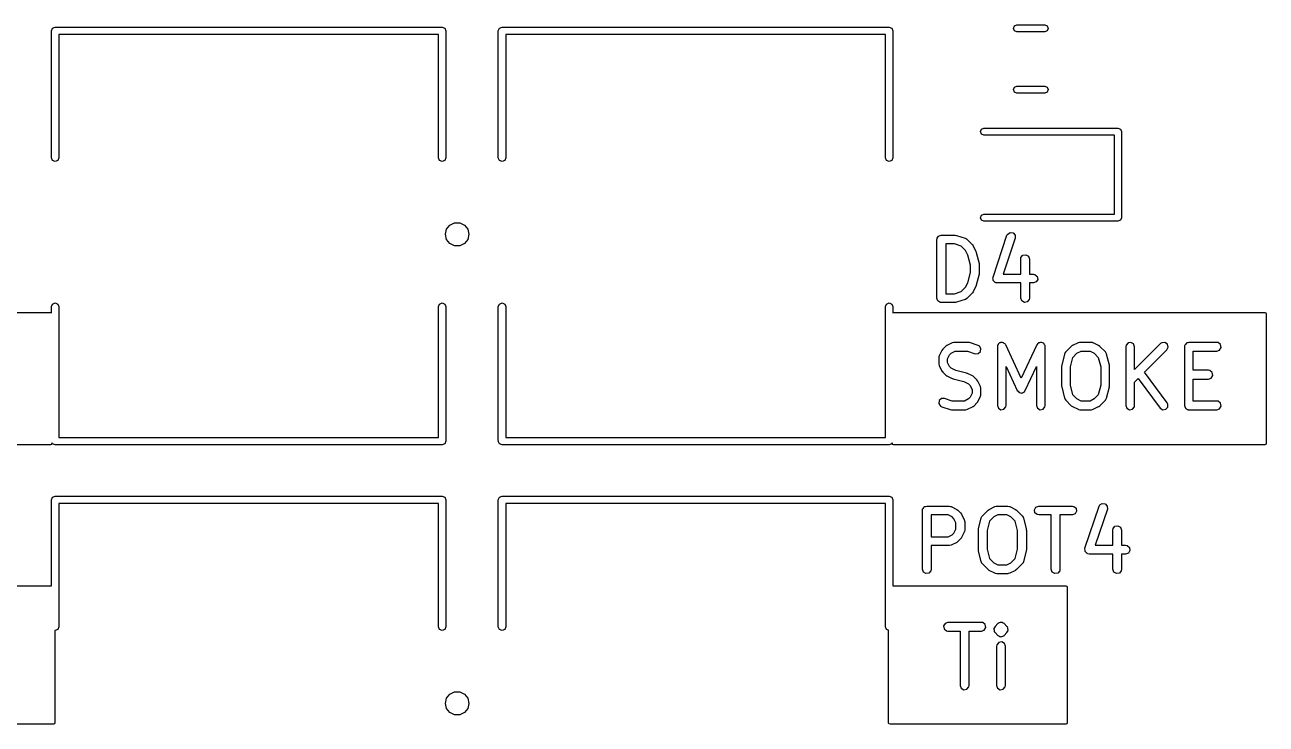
# Model space of a CAD drawing. Extents: x 111.7 to 186.3, y -145.9 to -70.4.
# Drawn here: x 162.81 to 183.97, y -134.72 to -122.79 of the extents above; entities that cross this region are included whole.
import ezdxf

# ---------------------------------------------------------------- set-up
doc = ezdxf.new("R2010")
doc.units = 0
doc.layers.add('BLACK', color=7, linetype='CONTINUOUS')

msp = doc.modelspace()

# ---------------------------------------------------------------- linework, layer by layer
at = {"layer": 'BLACK', "linetype": 'CONTINUOUS'}
for p, q in [((163.26, -122.895), (163.279, -122.85)), ((163.26, -125.06), (163.26, -122.895)), ((163.279, -122.85), (163.324, -122.831)), ((163.324, -122.831), (169.924, -122.831)), ((169.861, -122.959), (163.387, -122.959)), ((163.387, -122.959), (163.387, -125.06)), ((169.861, -125.06), (169.861, -122.959)), ((169.924, -122.831), (169.969, -122.85)), ((169.969, -122.85), (169.987, -122.895)), ((169.987, -122.895), (169.987, -125.06)), ((170.88, -122.895), (170.899, -122.85)), ((170.88, -125.06), (170.88, -122.895)), ((170.899, -122.85), (170.944, -122.832)), ((170.944, -122.832), (177.544, -122.832)), ((177.48, -122.959), (171.007, -122.959)), ((171.007, -122.959), (171.007, -125.06)), ((177.48, -125.06), (177.48, -122.959)), ((177.544, -122.832), (177.589, -122.85)), ((177.589, -122.85), (177.607, -122.895)), ((177.607, -122.895), (177.607, -125.06)), ((179.662, -122.853), (179.679, -122.81)), ((179.679, -122.895), (179.662, -122.853)), ((179.679, -122.81), (179.722, -122.793)), ((179.722, -122.913), (179.679, -122.895)), ((179.722, -122.793), (180.196, -122.793)), ((180.196, -122.913), (179.722, -122.913)), ((180.196, -122.793), (180.239, -122.81)), ((180.239, -122.895), (180.196, -122.913)), ((180.239, -122.81), (180.256, -122.853)), ((180.256, -122.853), (180.239, -122.895)), ((179.662, -123.898), (179.679, -123.855)), ((179.679, -123.94), (179.662, -123.898)), ((179.679, -123.855), (179.722, -123.838)), ((179.722, -123.958), (179.679, -123.94)), ((179.722, -123.838), (180.196, -123.838)), ((180.196, -123.958), (179.722, -123.958)), ((180.196, -123.838), (180.239, -123.855)), ((180.239, -123.94), (180.196, -123.958)), ((180.239, -123.855), (180.256, -123.898)), ((180.256, -123.898), (180.239, -123.94)), ((179.099, -124.614), (179.117, -124.572)), ((179.117, -124.656), (179.099, -124.614)), ((179.117, -124.572), (179.159, -124.554)), ((179.159, -124.554), (181.444, -124.554)), ((181.444, -124.554), (181.486, -124.572)), ((181.486, -124.572), (181.504, -124.614)), ((181.504, -124.614), (181.504, -126.084)), ((179.159, -124.674), (179.117, -124.656)), ((181.384, -124.674), (179.159, -124.674)), ((181.384, -126.024), (181.384, -124.674)), ((163.279, -125.105), (163.26, -125.06)), ((163.387, -125.06), (163.369, -125.105)), ((169.879, -125.105), (169.861, -125.06)), ((169.987, -125.06), (169.969, -125.105)), ((170.899, -125.105), (170.88, -125.06)), ((171.007, -125.06), (170.989, -125.105)), ((177.499, -125.105), (177.48, -125.06)), ((177.607, -125.06), (177.589, -125.105)), ((163.324, -125.123), (163.279, -125.105)), ((163.369, -125.105), (163.324, -125.123)), ((169.924, -125.123), (169.879, -125.105)), ((169.969, -125.105), (169.924, -125.123)), ((170.944, -125.124), (170.899, -125.105)), ((170.989, -125.105), (170.944, -125.124)), ((177.544, -125.124), (177.499, -125.105)), ((177.589, -125.105), (177.544, -125.124)), ((179.099, -126.084), (179.117, -126.042)), ((179.117, -126.126), (179.099, -126.084)), ((179.117, -126.042), (179.159, -126.024)), ((179.159, -126.144), (179.117, -126.126)), ((179.159, -126.024), (181.384, -126.024)), ((181.486, -126.126), (181.444, -126.144)), ((181.504, -126.084), (181.486, -126.126)), ((169.98, -126.365), (170, -126.278)), ((170, -126.278), (170.055, -126.209)), ((170.055, -126.209), (170.135, -126.17)), ((170.135, -126.17), (170.225, -126.17)), ((170.225, -126.17), (170.305, -126.209)), ((170.305, -126.209), (170.36, -126.278)), ((170.36, -126.278), (170.38, -126.365)), ((181.444, -126.144), (179.159, -126.144)), ((179.565, -126.361), (179.609, -126.334)), ((179.609, -126.334), (179.66, -126.341)), ((179.66, -126.341), (179.694, -126.38)), ((170, -126.452), (169.98, -126.365)), ((170.055, -126.521), (170, -126.452)), ((170.135, -126.56), (170.055, -126.521)), ((170.225, -126.56), (170.135, -126.56)), ((170.305, -126.521), (170.225, -126.56)), ((170.36, -126.452), (170.305, -126.521)), ((170.38, -126.365), (170.36, -126.452)), ((178.358, -126.455), (178.36, -126.445)), ((178.358, -127.455), (178.358, -126.455)), ((178.36, -126.442), (178.361, -126.439)), ((178.36, -126.445), (178.36, -126.442)), ((178.361, -126.439), (178.363, -126.429)), ((178.363, -126.429), (178.375, -126.414)), ((178.375, -126.414), (178.385, -126.397)), ((178.385, -126.397), (178.392, -126.395)), ((178.392, -126.395), (178.396, -126.39)), ((178.396, -126.39), (178.415, -126.386)), ((178.415, -126.386), (178.433, -126.38)), ((178.433, -126.38), (178.671, -126.38)), ((178.659, -126.53), (178.508, -126.53)), ((178.508, -126.53), (178.508, -127.38)), ((178.774, -126.568), (178.659, -126.53)), ((178.671, -126.38), (178.694, -126.384)), ((178.694, -126.384), (178.695, -126.384)), ((178.695, -126.384), (178.838, -126.431)), ((178.838, -126.431), (178.861, -126.444)), ((178.861, -126.444), (178.863, -126.448)), ((178.863, -126.448), (178.867, -126.449)), ((178.867, -126.449), (178.963, -126.545)), ((178.963, -126.545), (178.975, -126.563)), ((179.315, -127.098), (179.553, -126.383)), ((179.695, -126.431), (179.49, -127.046)), ((179.553, -126.383), (179.565, -126.361)), ((179.694, -126.38), (179.695, -126.431)), ((178.848, -126.642), (178.774, -126.568)), ((178.886, -126.719), (178.848, -126.642)), ((178.93, -126.893), (178.886, -126.719)), ((178.975, -126.563), (178.977, -126.564)), ((178.977, -126.564), (179.024, -126.659)), ((179.024, -126.659), (179.028, -126.672)), ((179.028, -126.672), (179.03, -126.675)), ((179.03, -126.675), (179.078, -126.865)), ((179.787, -126.788), (179.791, -126.762)), ((179.791, -126.762), (179.824, -126.723)), ((179.824, -126.723), (179.875, -126.714)), ((179.875, -126.714), (179.919, -126.74)), ((179.919, -126.74), (179.937, -126.788)), ((178.93, -127.017), (178.93, -126.893)), ((179.078, -126.865), (179.079, -126.88)), ((179.079, -126.88), (179.08, -126.883)), ((179.08, -126.883), (179.08, -127.026)), ((179.787, -127.046), (179.787, -126.788)), ((179.937, -126.788), (179.937, -127.046)), ((178.848, -127.268), (178.886, -127.191)), ((178.886, -127.191), (178.93, -127.017)), ((179.078, -127.044), (179.03, -127.235)), ((179.08, -127.026), (179.077, -127.041)), ((179.077, -127.041), (179.078, -127.044)), ((179.312, -127.108), (179.315, -127.103)), ((179.315, -127.129), (179.312, -127.108)), ((179.315, -127.103), (179.315, -127.098)), ((179.316, -127.149), (179.315, -127.129)), ((179.32, -127.153), (179.316, -127.149)), ((179.321, -127.159), (179.32, -127.153)), ((179.337, -127.172), (179.321, -127.159)), ((179.35, -127.187), (179.337, -127.172)), ((179.356, -127.188), (179.35, -127.187)), ((179.36, -127.192), (179.356, -127.188)), ((179.386, -127.196), (179.36, -127.192)), ((179.49, -127.046), (179.787, -127.046)), ((179.937, -127.046), (180.005, -127.046)), ((180.005, -127.046), (180.03, -127.051)), ((180.053, -127.179), (180.005, -127.196)), ((180.03, -127.051), (180.07, -127.084)), ((180.079, -127.135), (180.053, -127.179)), ((180.07, -127.084), (180.079, -127.135)), ((178.508, -127.38), (178.659, -127.38)), ((178.659, -127.38), (178.774, -127.342)), ((178.774, -127.342), (178.848, -127.268)), ((178.963, -127.365), (178.867, -127.46)), ((178.977, -127.346), (178.963, -127.364)), ((178.963, -127.364), (178.963, -127.365)), ((179.024, -127.25), (178.977, -127.346)), ((179.025, -127.247), (179.024, -127.25)), ((179.03, -127.235), (179.025, -127.247)), ((179.787, -127.196), (179.386, -127.196)), ((179.787, -127.455), (179.787, -127.196)), ((180.005, -127.196), (179.937, -127.196)), ((179.937, -127.196), (179.937, -127.455)), ((163.26, -127.6), (163.279, -127.555)), ((163.26, -127.705), (163.26, -127.6)), ((163.279, -127.555), (163.324, -127.536)), ((163.324, -127.536), (163.369, -127.555)), ((163.369, -127.555), (163.387, -127.6)), ((163.387, -127.6), (163.387, -129.832)), ((169.861, -127.6), (169.879, -127.555)), ((169.861, -129.832), (169.861, -127.6)), ((169.879, -127.555), (169.924, -127.536)), ((169.924, -127.536), (169.969, -127.555)), ((169.969, -127.555), (169.987, -127.6)), ((169.987, -127.6), (169.987, -129.885)), ((170.88, -127.6), (170.899, -127.555)), ((170.88, -129.885), (170.88, -127.6)), ((170.899, -127.555), (170.944, -127.537)), ((170.944, -127.537), (170.989, -127.555)), ((170.989, -127.555), (171.007, -127.6)), ((171.007, -127.6), (171.007, -129.832)), ((177.48, -127.6), (177.499, -127.555)), ((177.48, -129.832), (177.48, -127.6)), ((177.499, -127.555), (177.544, -127.537)), ((177.544, -127.537), (177.589, -127.555)), ((177.589, -127.555), (177.607, -127.6)), ((177.607, -127.6), (177.607, -127.705)), ((178.365, -127.473), (178.358, -127.455)), ((178.368, -127.492), (178.365, -127.473)), ((178.374, -127.497), (178.368, -127.492)), ((178.376, -127.503), (178.374, -127.497)), ((178.393, -127.513), (178.376, -127.503)), ((178.408, -127.525), (178.393, -127.513)), ((178.417, -127.527), (178.408, -127.525)), ((178.42, -127.529), (178.417, -127.527)), ((178.424, -127.528), (178.42, -127.529)), ((178.433, -127.53), (178.424, -127.528)), ((178.671, -127.53), (178.433, -127.53)), ((178.673, -127.529), (178.671, -127.53)), ((178.695, -127.526), (178.673, -127.529)), ((178.838, -127.478), (178.695, -127.526)), ((178.842, -127.476), (178.838, -127.478)), ((178.846, -127.475), (178.842, -127.476)), ((178.867, -127.46), (178.846, -127.475)), ((179.805, -127.503), (179.787, -127.455)), ((179.849, -127.529), (179.805, -127.503)), ((179.899, -127.52), (179.849, -127.529)), ((179.932, -127.48), (179.899, -127.52)), ((179.937, -127.455), (179.932, -127.48)), ((162.611, -127.699), (163.246, -127.699)), ((163.246, -127.699), (163.26, -127.705)), ((177.607, -127.705), (177.622, -127.699)), ((177.622, -127.699), (178.257, -127.699)), ((178.257, -127.699), (178.259, -127.7)), ((178.259, -127.7), (183.31, -127.7)), ((183.31, -127.7), (183.312, -127.699)), ((183.312, -127.699), (183.947, -127.699)), ((183.947, -127.699), (183.964, -127.706)), ((183.964, -127.706), (183.972, -127.724)), ((183.972, -127.724), (183.972, -129.934)), ((178.621, -128.217), (178.526, -128.264)), ((178.646, -128.209), (178.621, -128.217)), ((178.65, -128.21), (178.646, -128.209)), ((178.654, -128.209), (178.65, -128.21)), ((178.892, -128.209), (178.654, -128.209)), ((178.915, -128.213), (178.892, -128.209)), ((178.916, -128.212), (178.915, -128.213)), ((179.059, -128.26), (178.916, -128.212)), ((179.4, -128.25), (179.393, -128.258)), ((179.402, -128.241), (179.4, -128.25)), ((179.416, -128.231), (179.402, -128.241)), ((179.426, -128.219), (179.416, -128.231)), ((179.436, -128.217), (179.426, -128.219)), ((179.444, -128.211), (179.436, -128.217)), ((179.461, -128.213), (179.444, -128.211)), ((179.477, -128.21), (179.461, -128.213)), ((179.486, -128.215), (179.477, -128.21)), ((179.496, -128.216), (179.486, -128.215)), ((179.507, -128.227), (179.496, -128.216)), ((179.521, -128.235), (179.507, -128.227)), ((179.525, -128.245), (179.521, -128.235)), ((179.532, -128.252), (179.525, -128.245)), ((179.797, -128.821), (179.532, -128.252)), ((180.063, -128.252), (179.797, -128.821)), ((180.078, -128.231), (180.063, -128.252)), ((180.087, -128.226), (180.078, -128.231)), ((180.093, -128.219), (180.087, -128.226)), ((180.109, -128.216), (180.093, -128.219)), ((180.124, -128.209), (180.109, -128.216)), ((180.134, -128.211), (180.124, -128.209)), ((180.144, -128.21), (180.134, -128.211)), ((180.158, -128.218), (180.144, -128.21)), ((180.174, -128.222), (180.158, -128.218)), ((180.179, -128.23), (180.174, -128.222)), ((180.188, -128.235), (180.179, -128.23)), ((180.194, -128.251), (180.188, -128.235)), ((180.203, -128.264), (180.194, -128.251)), ((180.764, -128.217), (180.668, -128.264)), ((180.789, -128.209), (180.764, -128.217)), ((180.793, -128.21), (180.789, -128.209)), ((180.797, -128.209), (180.793, -128.21)), ((180.988, -128.209), (180.797, -128.209)), ((181.013, -128.213), (180.988, -128.209)), ((181.017, -128.216), (181.013, -128.213)), ((181.021, -128.217), (181.017, -128.216)), ((181.116, -128.264), (181.021, -128.217)), ((181.617, -128.219), (181.584, -128.258)), ((181.667, -128.21), (181.617, -128.219)), ((181.712, -128.235), (181.667, -128.21)), ((181.729, -128.284), (181.712, -128.235)), ((182.173, -128.231), (181.729, -128.674)), ((182.194, -128.216), (182.173, -128.231)), ((182.245, -128.211), (182.194, -128.216)), ((182.287, -128.241), (182.245, -128.211)), ((182.3, -128.29), (182.287, -128.241)), ((182.596, -128.243), (182.584, -128.258)), ((182.606, -128.226), (182.596, -128.243)), ((182.612, -128.224), (182.606, -128.226)), ((182.617, -128.219), (182.612, -128.224)), ((182.636, -128.215), (182.617, -128.219)), ((182.654, -128.209), (182.636, -128.215)), ((183.131, -128.209), (182.654, -128.209)), ((183.156, -128.213), (183.131, -128.209)), ((183.195, -128.246), (183.156, -128.213)), ((183.204, -128.297), (183.195, -128.246)), ((178.393, -128.448), (178.389, -128.474)), ((178.396, -128.445), (178.393, -128.448)), ((178.397, -128.441), (178.396, -128.445)), ((178.444, -128.345), (178.397, -128.441)), ((178.458, -128.327), (178.444, -128.345)), ((178.506, -128.278), (178.458, -128.326)), ((178.458, -128.326), (178.458, -128.327)), ((178.524, -128.265), (178.506, -128.278)), ((178.526, -128.264), (178.524, -128.265)), ((178.539, -128.492), (178.573, -128.423)), ((178.573, -128.423), (178.604, -128.393)), ((178.604, -128.393), (178.672, -128.359)), ((178.672, -128.359), (178.88, -128.359)), ((178.88, -128.359), (179.012, -128.402)), ((179.012, -128.402), (179.063, -128.401)), ((179.082, -128.272), (179.059, -128.26)), ((179.063, -128.401), (179.101, -128.367)), ((179.109, -128.316), (179.082, -128.272)), ((179.101, -128.367), (179.109, -128.316)), ((179.393, -128.258), (179.389, -128.284)), ((179.389, -128.284), (179.389, -129.284)), ((180.202, -128.274), (180.203, -128.264)), ((180.206, -128.284), (180.202, -128.274)), ((180.206, -129.284), (180.206, -128.284)), ((180.534, -128.408), (180.486, -128.599)), ((180.545, -128.384), (180.534, -128.408)), ((180.551, -128.38), (180.545, -128.384)), ((180.554, -128.373), (180.551, -128.38)), ((180.649, -128.278), (180.554, -128.373)), ((180.634, -128.626), (180.674, -128.465)), ((180.667, -128.265), (180.649, -128.278)), ((180.668, -128.264), (180.667, -128.265)), ((180.674, -128.465), (180.746, -128.393)), ((180.746, -128.393), (180.815, -128.359)), ((180.815, -128.359), (180.97, -128.359)), ((180.97, -128.359), (181.038, -128.393)), ((181.038, -128.393), (181.11, -128.465)), ((181.11, -128.465), (181.151, -128.626)), ((181.134, -128.278), (181.116, -128.264)), ((181.136, -128.278), (181.134, -128.278)), ((181.231, -128.373), (181.136, -128.278)), ((181.246, -128.395), (181.231, -128.373)), ((181.247, -128.402), (181.246, -128.395)), ((181.251, -128.408), (181.247, -128.402)), ((181.299, -128.599), (181.251, -128.408)), ((181.584, -128.258), (181.579, -128.284)), ((181.579, -128.284), (181.579, -129.284)), ((181.729, -128.674), (181.729, -128.284)), ((181.896, -128.719), (182.279, -128.337)), ((182.279, -128.337), (182.3, -128.29)), ((182.581, -128.274), (182.579, -128.284)), ((182.579, -128.284), (182.579, -129.284)), ((182.582, -128.268), (182.58, -128.271)), ((182.58, -128.271), (182.581, -128.274)), ((182.584, -128.258), (182.582, -128.268)), ((182.729, -128.685), (182.729, -128.359)), ((182.729, -128.359), (183.131, -128.359)), ((183.131, -128.359), (183.179, -128.341)), ((183.179, -128.341), (183.204, -128.297)), ((178.389, -128.474), (178.389, -128.569)), ((178.389, -128.569), (178.39, -128.574)), ((178.39, -128.574), (178.389, -128.578)), ((178.389, -128.578), (178.397, -128.603)), ((178.397, -128.603), (178.444, -128.698)), ((178.539, -128.552), (178.539, -128.492)), ((178.573, -128.62), (178.539, -128.552)), ((178.604, -128.651), (178.573, -128.62)), ((178.681, -128.689), (178.604, -128.651)), ((179.539, -129.284), (179.539, -128.622)), ((179.539, -128.622), (179.729, -129.03)), ((179.865, -129.03), (180.056, -128.622)), ((180.056, -128.622), (180.056, -129.284)), ((180.487, -128.602), (180.484, -128.617)), ((180.484, -128.617), (180.484, -128.95)), ((180.486, -128.599), (180.487, -128.602)), ((180.634, -128.941), (180.634, -128.626)), ((181.151, -128.626), (181.151, -128.941)), ((181.3, -128.614), (181.299, -128.599)), ((181.301, -128.617), (181.3, -128.614)), ((181.301, -128.95), (181.301, -128.617)), ((178.444, -128.698), (178.446, -128.699)), ((178.446, -128.699), (178.458, -128.718)), ((178.458, -128.718), (178.506, -128.765)), ((178.506, -128.765), (178.508, -128.766)), ((178.508, -128.766), (178.526, -128.779)), ((178.526, -128.779), (178.621, -128.827)), ((178.621, -128.827), (178.624, -128.827)), ((178.624, -128.827), (178.636, -128.833)), ((178.636, -128.833), (178.819, -128.878)), ((178.863, -128.735), (178.681, -128.689)), ((178.819, -128.878), (178.896, -128.917)), ((178.875, -128.74), (178.863, -128.735)), ((178.878, -128.74), (178.875, -128.74)), ((178.974, -128.788), (178.878, -128.74)), ((178.992, -128.801), (178.974, -128.788)), ((178.993, -128.802), (178.992, -128.801)), ((179.041, -128.85), (178.993, -128.802)), ((179.054, -128.868), (179.041, -128.85)), ((179.055, -128.869), (179.054, -128.868)), ((179.102, -128.964), (179.055, -128.869)), ((181.729, -128.886), (181.789, -128.826)), ((181.729, -129.284), (181.729, -128.886)), ((181.789, -128.826), (182.166, -129.329)), ((182.286, -129.239), (181.896, -128.719)), ((182.988, -128.685), (182.729, -128.685)), ((182.729, -129.209), (182.729, -128.835)), ((182.729, -128.835), (182.988, -128.835)), ((183.013, -128.689), (182.988, -128.685)), ((182.988, -128.835), (183.036, -128.817)), ((183.053, -128.722), (183.013, -128.689)), ((183.036, -128.817), (183.062, -128.773)), ((183.062, -128.773), (183.053, -128.722)), ((178.896, -128.917), (178.926, -128.947)), ((178.926, -128.947), (178.96, -129.016)), ((178.96, -129.075), (178.926, -129.144)), ((178.96, -129.016), (178.96, -129.075)), ((179.11, -128.989), (179.102, -128.964)), ((179.106, -129.119), (179.11, -129.093)), ((179.109, -128.994), (179.11, -128.989)), ((179.11, -128.998), (179.109, -128.994)), ((179.11, -129.093), (179.11, -128.998)), ((179.729, -129.03), (179.743, -129.043)), ((179.743, -129.043), (179.754, -129.059)), ((179.754, -129.059), (179.761, -129.061)), ((179.761, -129.061), (179.766, -129.066)), ((179.766, -129.066), (179.785, -129.068)), ((179.785, -129.068), (179.804, -129.073)), ((179.804, -129.073), (179.81, -129.07)), ((179.81, -129.07), (179.817, -129.07)), ((179.817, -129.07), (179.833, -129.059)), ((179.833, -129.059), (179.85, -129.051)), ((179.85, -129.051), (179.856, -129.043)), ((179.856, -129.043), (179.859, -129.041)), ((179.859, -129.041), (179.86, -129.038)), ((179.86, -129.038), (179.865, -129.03)), ((180.484, -128.95), (180.485, -128.954)), ((180.485, -128.954), (180.486, -128.968)), ((180.486, -128.968), (180.534, -129.159)), ((180.674, -129.102), (180.634, -128.941)), ((181.151, -128.941), (181.11, -129.102)), ((181.251, -129.159), (181.299, -128.968)), ((181.298, -128.965), (181.301, -128.95)), ((181.299, -128.968), (181.298, -128.965)), ((178.398, -129.2), (178.39, -129.251)), ((178.39, -129.251), (178.417, -129.295)), ((178.436, -129.166), (178.398, -129.2)), ((178.417, -129.295), (178.44, -129.307)), ((178.488, -129.165), (178.436, -129.166)), ((178.44, -129.307), (178.583, -129.355)), ((178.619, -129.209), (178.488, -129.165)), ((178.827, -129.209), (178.619, -129.209)), ((178.896, -129.174), (178.827, -129.209)), ((178.878, -129.351), (178.974, -129.303)), ((178.926, -129.144), (178.896, -129.174)), ((178.974, -129.303), (178.975, -129.302)), ((178.975, -129.302), (178.993, -129.289)), ((178.993, -129.289), (179.041, -129.241)), ((179.041, -129.24), (179.055, -129.222)), ((179.041, -129.241), (179.041, -129.24)), ((179.055, -129.222), (179.102, -129.127)), ((179.102, -129.127), (179.103, -129.122)), ((179.103, -129.122), (179.106, -129.119)), ((179.389, -129.284), (179.406, -129.332)), ((179.501, -129.349), (179.534, -129.309)), ((179.534, -129.309), (179.539, -129.284)), ((180.056, -129.284), (180.073, -129.332)), ((180.168, -129.349), (180.201, -129.309)), ((180.201, -129.309), (180.206, -129.284)), ((180.534, -129.159), (180.538, -129.165)), ((180.538, -129.165), (180.539, -129.172)), ((180.539, -129.172), (180.554, -129.194)), ((180.554, -129.194), (180.649, -129.289)), ((180.649, -129.289), (180.65, -129.29)), ((180.65, -129.29), (180.668, -129.303)), ((180.668, -129.303), (180.764, -129.351)), ((180.746, -129.174), (180.674, -129.102)), ((180.815, -129.209), (180.746, -129.174)), ((180.97, -129.209), (180.815, -129.209)), ((181.038, -129.174), (180.97, -129.209)), ((181.021, -129.351), (181.116, -129.303)), ((181.11, -129.102), (181.038, -129.174)), ((181.116, -129.303), (181.118, -129.302)), ((181.118, -129.302), (181.136, -129.289)), ((181.136, -129.289), (181.231, -129.194)), ((181.231, -129.194), (181.234, -129.187)), ((181.234, -129.187), (181.24, -129.183)), ((181.24, -129.183), (181.251, -129.159)), ((181.579, -129.284), (181.597, -129.332)), ((181.692, -129.349), (181.725, -129.309)), ((181.725, -129.309), (181.729, -129.284)), ((182.298, -129.262), (182.286, -129.239)), ((182.295, -129.313), (182.298, -129.262)), ((182.579, -129.284), (182.586, -129.302)), ((182.586, -129.302), (182.589, -129.321)), ((183.131, -129.209), (182.729, -129.209)), ((183.156, -129.213), (183.131, -129.209)), ((183.195, -129.246), (183.156, -129.213)), ((183.179, -129.341), (183.204, -129.297)), ((183.204, -129.297), (183.195, -129.246)), ((178.583, -129.355), (178.585, -129.355)), ((178.585, -129.355), (178.607, -129.359)), ((178.607, -129.359), (178.845, -129.359)), ((178.845, -129.359), (178.849, -129.357)), ((178.849, -129.357), (178.853, -129.358)), ((178.853, -129.358), (178.878, -129.351)), ((179.406, -129.332), (179.451, -129.357)), ((179.451, -129.357), (179.501, -129.349)), ((180.073, -129.332), (180.118, -129.357)), ((180.118, -129.357), (180.168, -129.349)), ((180.764, -129.351), (180.768, -129.351)), ((180.768, -129.351), (180.772, -129.354)), ((180.772, -129.354), (180.797, -129.359)), ((180.797, -129.359), (180.988, -129.359)), ((180.988, -129.359), (180.992, -129.357)), ((180.992, -129.357), (180.996, -129.358)), ((180.996, -129.358), (181.021, -129.351)), ((181.597, -129.332), (181.641, -129.357)), ((181.641, -129.357), (181.692, -129.349)), ((182.166, -129.329), (182.209, -129.357)), ((182.209, -129.357), (182.26, -129.351)), ((182.26, -129.351), (182.295, -129.313)), ((182.589, -129.321), (182.595, -129.325)), ((182.595, -129.325), (182.597, -129.332)), ((182.597, -129.332), (182.614, -129.342)), ((182.614, -129.342), (182.629, -129.354)), ((182.629, -129.354), (182.638, -129.356)), ((182.638, -129.356), (182.641, -129.357)), ((182.641, -129.357), (182.645, -129.357)), ((182.645, -129.357), (182.654, -129.359)), ((182.654, -129.359), (183.131, -129.359)), ((183.131, -129.359), (183.179, -129.341)), ((163.271, -129.934), (163.263, -129.951)), ((163.279, -129.94), (163.271, -129.92)), ((163.271, -129.92), (163.271, -129.934)), ((163.324, -129.958), (163.279, -129.94)), ((163.387, -129.832), (169.861, -129.832)), ((169.969, -129.94), (169.924, -129.958)), ((169.987, -129.895), (169.969, -129.94)), ((169.987, -129.885), (169.985, -129.89)), ((169.985, -129.89), (169.987, -129.895)), ((170.883, -129.89), (170.88, -129.885)), ((170.88, -129.895), (170.883, -129.89)), ((170.899, -129.94), (170.88, -129.895)), ((170.944, -129.959), (170.899, -129.94)), ((171.007, -129.832), (177.48, -129.832)), ((177.589, -129.94), (177.544, -129.959)), ((177.597, -129.92), (177.589, -129.94)), ((177.597, -129.934), (177.597, -129.92)), ((177.605, -129.951), (177.597, -129.934)), ((183.972, -129.934), (183.964, -129.951)), ((163.246, -129.959), (162.611, -129.959)), ((163.263, -129.951), (163.246, -129.959)), ((169.924, -129.958), (163.324, -129.958)), ((177.544, -129.959), (170.944, -129.959)), ((177.622, -129.959), (177.605, -129.951)), ((178.257, -129.959), (177.622, -129.959)), ((183.312, -129.959), (178.257, -129.959)), ((183.921, -129.959), (183.312, -129.959)), ((183.947, -129.959), (183.921, -129.959)), ((183.964, -129.951), (183.947, -129.959)), ((163.26, -130.896), (163.279, -130.851)), ((163.26, -132.36), (163.26, -130.896)), ((163.279, -130.851), (163.324, -130.832)), ((163.324, -130.832), (169.924, -130.832)), ((169.861, -130.959), (163.387, -130.959)), ((163.387, -130.959), (163.387, -133.061)), ((169.861, -133.061), (169.861, -130.959)), ((169.924, -130.832), (169.969, -130.851)), ((169.969, -130.851), (169.987, -130.896)), ((169.987, -130.896), (169.987, -133.061)), ((170.88, -130.896), (170.899, -130.851)), ((170.88, -133.061), (170.88, -130.896)), ((170.899, -130.851), (170.944, -130.832)), ((170.944, -130.832), (177.544, -130.832)), ((177.48, -130.959), (171.007, -130.959)), ((171.007, -130.959), (171.007, -133.061)), ((177.48, -133.061), (177.48, -130.959)), ((177.544, -130.832), (177.589, -130.851)), ((177.589, -130.851), (177.607, -130.896)), ((177.607, -130.896), (177.607, -132.36)), ((178.166, -131.008), (178.185, -131.001)), ((178.185, -131.001), (178.567, -131.001)), ((178.567, -131.001), (178.592, -131.006)), ((179.345, -131.009), (179.37, -131.002)), ((179.37, -131.002), (179.374, -131.003)), ((179.374, -131.003), (179.378, -131.001)), ((179.378, -131.001), (179.569, -131.001)), ((179.569, -131.001), (179.595, -131.006)), ((180.046, -131.019), (180.095, -131.001)), ((180.095, -131.001), (180.668, -131.001)), ((180.668, -131.001), (180.693, -131.006)), ((180.883, -131.721), (181.122, -131.005)), ((181.122, -131.005), (181.134, -130.982)), ((181.134, -130.982), (181.178, -130.955)), ((181.178, -130.955), (181.229, -130.962)), ((181.229, -130.962), (181.263, -131.001)), ((181.263, -131.001), (181.264, -131.052)), ((178.11, -131.076), (178.111, -131.066)), ((178.11, -132.079), (178.11, -131.076)), ((178.111, -131.063), (178.112, -131.06)), ((178.111, -131.066), (178.111, -131.063)), ((178.112, -131.06), (178.114, -131.05)), ((178.114, -131.05), (178.127, -131.036)), ((178.127, -131.036), (178.136, -131.019)), ((178.136, -131.019), (178.143, -131.016)), ((178.143, -131.016), (178.147, -131.011)), ((178.147, -131.011), (178.166, -131.008)), ((178.549, -131.151), (178.26, -131.151)), ((178.26, -131.151), (178.26, -131.526)), ((178.618, -131.186), (178.549, -131.151)), ((178.592, -131.006), (178.596, -131.009)), ((178.596, -131.009), (178.6, -131.009)), ((178.6, -131.009), (178.696, -131.057)), ((178.648, -131.216), (178.618, -131.186)), ((178.683, -131.285), (178.648, -131.216)), ((178.696, -131.057), (178.714, -131.07)), ((178.714, -131.07), (178.715, -131.071)), ((178.715, -131.071), (178.763, -131.119)), ((178.763, -131.119), (178.776, -131.137)), ((178.776, -131.137), (178.777, -131.138)), ((178.777, -131.138), (178.825, -131.234)), ((179.067, -131.392), (179.115, -131.201)), ((179.115, -131.201), (179.125, -131.177)), ((179.125, -131.177), (179.131, -131.173)), ((179.131, -131.173), (179.134, -131.166)), ((179.134, -131.166), (179.23, -131.071)), ((179.23, -131.071), (179.248, -131.058)), ((179.248, -131.058), (179.249, -131.057)), ((179.249, -131.057), (179.345, -131.009)), ((179.327, -131.186), (179.255, -131.258)), ((179.396, -131.151), (179.327, -131.186)), ((179.552, -131.151), (179.396, -131.151)), ((179.62, -131.186), (179.552, -131.151)), ((179.595, -131.006), (179.598, -131.009)), ((179.598, -131.009), (179.603, -131.009)), ((179.603, -131.009), (179.698, -131.057)), ((179.693, -131.258), (179.62, -131.186)), ((179.698, -131.057), (179.716, -131.07)), ((179.716, -131.07), (179.718, -131.071)), ((179.718, -131.071), (179.813, -131.166)), ((179.813, -131.166), (179.828, -131.188)), ((179.828, -131.188), (179.829, -131.195)), ((179.829, -131.195), (179.833, -131.201)), ((179.833, -131.201), (179.881, -131.392)), ((180.021, -131.063), (180.046, -131.019)), ((180.03, -131.114), (180.021, -131.063)), ((180.069, -131.147), (180.03, -131.114)), ((180.095, -131.151), (180.069, -131.147)), ((180.306, -131.151), (180.095, -131.151)), ((180.306, -132.079), (180.306, -131.151)), ((180.668, -131.151), (180.456, -131.151)), ((180.456, -131.151), (180.456, -132.079)), ((180.716, -131.134), (180.668, -131.151)), ((180.693, -131.006), (180.733, -131.039)), ((180.741, -131.089), (180.716, -131.134)), ((180.733, -131.039), (180.741, -131.089)), ((181.264, -131.052), (181.058, -131.67)), ((178.648, -131.461), (178.683, -131.393)), ((178.683, -131.393), (178.683, -131.285)), ((178.825, -131.234), (178.832, -131.259)), ((178.833, -131.41), (178.828, -131.436)), ((178.832, -131.259), (178.831, -131.263)), ((178.831, -131.263), (178.833, -131.267)), ((178.833, -131.267), (178.833, -131.41)), ((179.065, -131.41), (179.067, -131.396)), ((179.065, -131.745), (179.065, -131.41)), ((179.067, -131.396), (179.067, -131.392)), ((179.255, -131.258), (179.215, -131.42)), ((179.215, -131.42), (179.215, -131.735)), ((179.733, -131.42), (179.693, -131.258)), ((179.733, -131.735), (179.733, -131.42)), ((179.881, -131.392), (179.882, -131.407)), ((179.882, -131.407), (179.883, -131.41)), ((179.883, -131.41), (179.883, -131.745)), ((181.357, -131.41), (181.361, -131.385)), ((181.357, -131.67), (181.357, -131.41)), ((181.361, -131.385), (181.394, -131.345)), ((181.394, -131.345), (181.445, -131.337)), ((181.445, -131.337), (181.489, -131.362)), ((181.489, -131.362), (181.507, -131.41)), ((181.507, -131.41), (181.507, -131.67)), ((178.26, -131.526), (178.549, -131.526)), ((178.549, -131.526), (178.618, -131.492)), ((178.696, -131.621), (178.6, -131.668)), ((178.618, -131.492), (178.648, -131.461)), ((178.697, -131.62), (178.696, -131.621)), ((178.715, -131.607), (178.697, -131.62)), ((178.763, -131.559), (178.715, -131.607)), ((178.764, -131.557), (178.763, -131.559)), ((178.777, -131.539), (178.764, -131.557)), ((178.825, -131.444), (178.777, -131.539)), ((178.828, -131.436), (178.825, -131.439)), ((178.825, -131.439), (178.825, -131.444)), ((178.567, -131.676), (178.26, -131.676)), ((178.26, -131.676), (178.26, -132.079)), ((178.571, -131.675), (178.567, -131.676)), ((178.575, -131.676), (178.571, -131.675)), ((178.6, -131.668), (178.575, -131.676)), ((179.066, -131.748), (179.065, -131.745)), ((179.067, -131.763), (179.066, -131.748)), ((179.115, -131.954), (179.067, -131.763)), ((179.215, -131.735), (179.255, -131.897)), ((179.693, -131.897), (179.733, -131.735)), ((179.881, -131.763), (179.833, -131.954)), ((179.883, -131.745), (179.881, -131.759)), ((179.881, -131.759), (179.881, -131.763)), ((180.88, -131.732), (180.883, -131.727)), ((180.884, -131.752), (180.88, -131.732)), ((180.883, -131.727), (180.883, -131.721)), ((180.884, -131.772), (180.884, -131.752)), ((180.888, -131.776), (180.884, -131.772)), ((180.889, -131.782), (180.888, -131.776)), ((180.905, -131.795), (180.889, -131.782)), ((180.918, -131.811), (180.905, -131.795)), ((180.924, -131.811), (180.918, -131.811)), ((180.928, -131.815), (180.924, -131.811)), ((180.954, -131.82), (180.928, -131.815)), ((181.357, -131.82), (180.954, -131.82)), ((181.058, -131.67), (181.357, -131.67)), ((181.357, -132.079), (181.357, -131.82)), ((181.507, -131.67), (181.575, -131.67)), ((181.575, -131.82), (181.507, -131.82)), ((181.507, -131.82), (181.507, -132.079)), ((181.575, -131.67), (181.601, -131.674)), ((181.623, -131.802), (181.575, -131.82)), ((181.601, -131.674), (181.64, -131.707)), ((181.649, -131.758), (181.623, -131.802)), ((181.64, -131.707), (181.649, -131.758)), ((179.119, -131.96), (179.115, -131.954)), ((179.119, -131.967), (179.119, -131.96)), ((179.134, -131.989), (179.119, -131.967)), ((179.23, -132.084), (179.134, -131.989)), ((179.255, -131.897), (179.327, -131.97)), ((179.327, -131.97), (179.396, -132.004)), ((179.396, -132.004), (179.552, -132.004)), ((179.552, -132.004), (179.62, -131.97)), ((179.62, -131.97), (179.693, -131.897)), ((179.813, -131.989), (179.718, -132.084)), ((179.817, -131.982), (179.813, -131.989)), ((179.823, -131.978), (179.817, -131.982)), ((179.833, -131.954), (179.823, -131.978)), ((178.127, -132.127), (178.11, -132.079)), ((178.172, -132.153), (178.127, -132.127)), ((178.222, -132.144), (178.172, -132.153)), ((178.255, -132.105), (178.222, -132.144)), ((178.26, -132.079), (178.255, -132.105)), ((179.231, -132.085), (179.23, -132.084)), ((179.249, -132.098), (179.231, -132.085)), ((179.345, -132.146), (179.249, -132.098)), ((179.349, -132.146), (179.345, -132.146)), ((179.353, -132.149), (179.349, -132.146)), ((179.378, -132.154), (179.353, -132.149)), ((179.569, -132.154), (179.378, -132.154)), ((179.574, -132.152), (179.569, -132.154)), ((179.578, -132.153), (179.574, -132.152)), ((179.603, -132.146), (179.578, -132.153)), ((179.698, -132.098), (179.603, -132.146)), ((179.7, -132.097), (179.698, -132.098)), ((179.718, -132.084), (179.7, -132.097)), ((180.324, -132.127), (180.306, -132.079)), ((180.368, -132.153), (180.324, -132.127)), ((180.419, -132.144), (180.368, -132.153)), ((180.452, -132.105), (180.419, -132.144)), ((180.456, -132.079), (180.452, -132.105)), ((181.374, -132.127), (181.357, -132.079)), ((181.419, -132.153), (181.374, -132.127)), ((181.469, -132.144), (181.419, -132.153)), ((181.502, -132.105), (181.469, -132.144)), ((181.507, -132.079), (181.502, -132.105)), ((160.934, -132.36), (163.26, -132.36)), ((177.607, -132.36), (178.397, -132.36)), ((178.397, -132.36), (180.53, -132.36)), ((180.53, -132.36), (180.556, -132.36)), ((180.556, -132.36), (180.574, -132.367)), ((180.574, -132.367), (180.581, -132.385)), ((180.581, -132.385), (180.581, -134.696)), ((163.369, -133.106), (163.324, -133.124)), ((163.387, -133.061), (163.369, -133.106)), ((169.879, -133.106), (169.861, -133.061)), ((169.924, -133.124), (169.879, -133.106)), ((169.969, -133.106), (169.924, -133.124)), ((169.987, -133.061), (169.969, -133.106)), ((170.899, -133.106), (170.88, -133.061)), ((170.944, -133.124), (170.899, -133.106)), ((170.989, -133.106), (170.944, -133.124)), ((171.007, -133.061), (170.989, -133.106)), ((177.499, -133.106), (177.48, -133.061)), ((177.534, -133.12), (177.499, -133.106)), ((177.534, -134.696), (177.534, -133.12)), ((178.498, -133.001), (178.472, -133.046)), ((178.472, -133.046), (178.481, -133.096)), ((178.481, -133.096), (178.521, -133.129)), ((178.546, -132.984), (178.498, -133.001)), ((179.118, -132.984), (178.546, -132.984)), ((179.143, -132.988), (179.118, -132.984)), ((179.118, -133.134), (179.166, -133.116)), ((179.183, -133.021), (179.143, -132.988)), ((179.166, -133.116), (179.191, -133.072)), ((179.191, -133.072), (179.183, -133.021)), ((179.331, -133.094), (179.329, -133.1)), ((179.329, -133.1), (179.334, -133.119)), ((179.342, -133.071), (179.331, -133.087)), ((179.331, -133.087), (179.331, -133.094)), ((179.334, -133.119), (179.335, -133.138)), ((179.35, -133.053), (179.342, -133.071)), ((179.398, -133.006), (179.35, -133.053)), ((179.406, -133), (179.398, -133.006)), ((179.408, -132.997), (179.406, -133)), ((179.411, -132.997), (179.408, -132.997)), ((179.413, -132.994), (179.411, -132.996)), ((179.411, -132.996), (179.411, -132.997)), ((179.415, -132.994), (179.413, -132.994)), ((179.419, -132.991), (179.415, -132.994)), ((179.439, -132.989), (179.419, -132.991)), ((179.457, -132.984), (179.439, -132.989)), ((179.461, -132.986), (179.457, -132.984)), ((179.464, -132.985), (179.461, -132.986)), ((179.467, -132.987), (179.464, -132.985)), ((179.47, -132.986), (179.467, -132.987)), ((179.486, -132.998), (179.47, -132.986)), ((179.504, -133.006), (179.486, -132.998)), ((179.552, -133.053), (179.504, -133.006)), ((179.557, -133.062), (179.552, -133.053)), ((179.56, -133.063), (179.557, -133.062)), ((179.561, -133.067), (179.56, -133.063)), ((179.567, -133.075), (179.561, -133.067)), ((179.568, -133.094), (179.567, -133.075)), ((179.573, -133.113), (179.568, -133.094)), ((179.57, -133.119), (179.573, -133.113)), ((179.571, -133.126), (179.57, -133.119)), ((163.324, -133.124), (163.322, -133.124)), ((163.322, -133.124), (163.322, -134.696)), ((178.521, -133.129), (178.546, -133.134)), ((178.546, -133.134), (178.757, -133.134)), ((178.757, -133.134), (178.757, -134.059)), ((178.907, -134.059), (178.907, -133.134)), ((178.907, -133.134), (179.118, -133.134)), ((179.335, -133.138), (179.341, -133.146)), ((179.341, -133.146), (179.342, -133.149)), ((179.342, -133.149), (179.345, -133.151)), ((179.345, -133.151), (179.35, -133.159)), ((179.35, -133.159), (179.398, -133.207)), ((179.413, -133.327), (179.38, -133.367)), ((179.398, -133.207), (179.416, -133.215)), ((179.464, -133.318), (179.413, -133.327)), ((179.416, -133.215), (179.432, -133.227)), ((179.432, -133.227), (179.435, -133.226)), ((179.435, -133.226), (179.438, -133.228)), ((179.438, -133.228), (179.441, -133.227)), ((179.441, -133.227), (179.444, -133.229)), ((179.444, -133.229), (179.463, -133.224)), ((179.463, -133.224), (179.483, -133.222)), ((179.508, -133.344), (179.464, -133.318)), ((179.483, -133.222), (179.486, -133.219)), ((179.486, -133.219), (179.488, -133.219)), ((179.488, -133.219), (179.491, -133.216)), ((179.491, -133.216), (179.494, -133.215)), ((179.491, -133.216), (179.491, -133.216)), ((179.494, -133.215), (179.496, -133.213)), ((179.496, -133.213), (179.504, -133.207)), ((179.504, -133.207), (179.552, -133.159)), ((179.552, -133.159), (179.56, -133.142)), ((179.56, -133.142), (179.571, -133.126)), ((179.38, -133.367), (179.376, -133.392)), ((179.376, -133.392), (179.376, -134.059)), ((179.526, -133.392), (179.508, -133.344)), ((179.526, -134.059), (179.526, -133.392)), ((170.055, -134.21), (170.135, -134.171)), ((170.135, -134.171), (170.225, -134.171)), ((170.225, -134.171), (170.305, -134.21)), ((178.757, -134.059), (178.774, -134.107)), ((178.774, -134.107), (178.819, -134.133)), ((178.819, -134.133), (178.869, -134.124)), ((178.869, -134.124), (178.902, -134.084)), ((178.902, -134.084), (178.907, -134.059)), ((179.376, -134.059), (179.393, -134.107)), ((179.393, -134.107), (179.438, -134.133)), ((179.438, -134.133), (179.488, -134.124)), ((179.488, -134.124), (179.521, -134.084)), ((179.521, -134.084), (179.526, -134.059)), ((169.98, -134.366), (170, -134.279)), ((170, -134.453), (169.98, -134.366)), ((170, -134.279), (170.055, -134.21)), ((170.305, -134.21), (170.36, -134.279)), ((170.36, -134.279), (170.38, -134.366)), ((170.38, -134.366), (170.36, -134.453)), ((170.055, -134.522), (170, -134.453)), ((170.135, -134.561), (170.055, -134.522)), ((170.225, -134.561), (170.135, -134.561)), ((170.305, -134.522), (170.225, -134.561)), ((170.36, -134.453), (170.305, -134.522)), ((163.297, -134.721), (162.662, -134.721)), ((163.314, -134.714), (163.297, -134.721)), ((163.322, -134.696), (163.314, -134.714)), ((177.541, -134.714), (177.534, -134.696)), ((177.559, -134.721), (177.541, -134.714)), ((178.397, -134.721), (177.559, -134.721)), ((179.718, -134.721), (178.397, -134.721)), ((180.556, -134.721), (179.718, -134.721)), ((180.574, -134.714), (180.556, -134.721)), ((180.581, -134.696), (180.574, -134.714))]:
    msp.add_line(p, q, dxfattribs=at)

doc.saveas('drawing.dxf')
